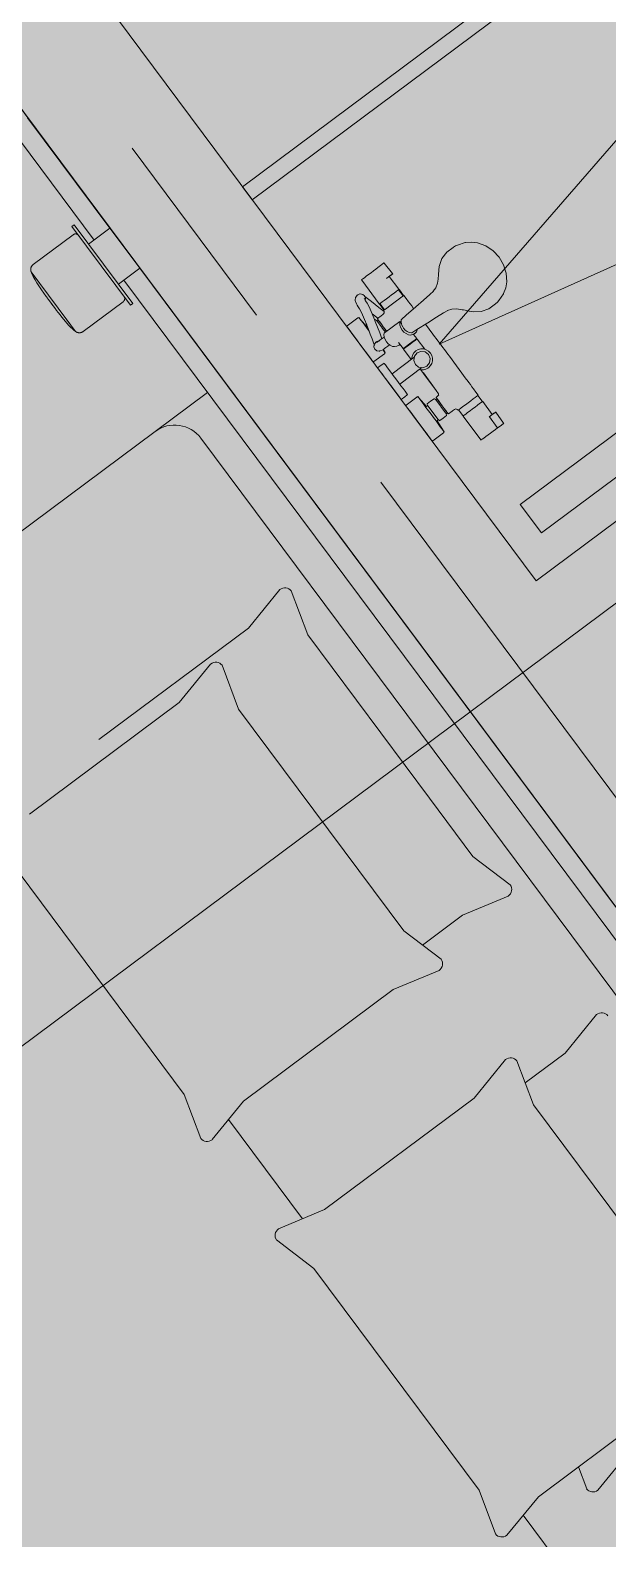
# Model space of a CAD drawing. Header units: metres. Extents: x -466 to 1322, y -1072 to 50.
# Drawn here: x 442.225 to 443.106, y -404.991 to -402.69 of the extents above; entities that cross this region are included whole.
import ezdxf

# ---------------------------------------------------------------- set-up
doc = ezdxf.new("R2010")
doc.units = ezdxf.units.M
for name, pattern in [('B1 P BAJA$0$HIDDEN', [9.525, 6.35, -3.175]), ('CENTER2', [28.575, 19.05, -3.175, 3.175, -3.175]), ('HIDDEN', [9.525, 6.35, -3.175])]:
    doc.linetypes.add(name, pattern=pattern)
for name, color, linetype, lineweight in [('A - CANCEL', 2, 'Continuous', 0), ('A - Hatch muros', 4, 'Continuous', 0), ('A - PROY', 250, 'B1 P BAJA$0$HIDDEN', 0), ('A-ACCESORIOS DE BAÑO', 6, 'Continuous', 0), ('A-EJES', 61, 'CENTER2', 0), ('A-Fixt', 122, 'Continuous', 5), ('A-MUEBLES', 5, 'Continuous', 0), ('A-MURO INT', 4, 'Continuous', 0)]:
    doc.layers.add(name, color=color, linetype=linetype, lineweight=lineweight)
doc.layers.add('Hatch Exterior', color=7, linetype='Continuous', lineweight=0, true_color=0xa99b89)
doc.layers.add('Hatch Interior', color=7, linetype='Continuous', lineweight=0, true_color=0xaf6350)

# ---------------------------------------------------------------- blocks, each defined once
blk = doc.blocks.new('COLADERA LINEAL')
at = {"layer": 'A - PROY', "linetype": 'HIDDEN'}
blk.add_lwpolyline([(-565.7399, 10.1537), (-565.7399, 9.1897), (-565.7939, 9.1897), (-565.7939, 10.1537), (-565.7399, 10.1537)], dxfattribs=at)
blk = doc.blocks.new('teleducha planta')
at = {"layer": 'A-ACCESORIOS DE BAÑO'}
for p, q in [((-567.1938, 9.7194), (-567.1942, 9.6992)), ((-567.1933, 9.72), (-567.1938, 9.72)), ((-567.1938, 9.72), (-567.1938, 9.7194)), ((-567.1921, 9.72), (-567.1933, 9.72)), ((-567.1907, 9.72), (-567.1921, 9.72)), ((-567.1894, 9.72), (-567.1907, 9.72)), ((-567.1815, 9.7199), (-567.1894, 9.72)), ((-567.182, 9.7189), (-567.1821, 9.6991)), ((-567.1819, 9.7197), (-567.182, 9.7197)), ((-567.182, 9.7197), (-567.182, 9.7194)), ((-567.182, 9.7194), (-567.182, 9.7189)), ((-567.178, 9.7197), (-567.1819, 9.7197)), ((-567.1735, 9.7197), (-567.178, 9.7197)), ((-567.1687, 9.7197), (-567.1735, 9.7197)), ((-567.164, 9.7197), (-567.1687, 9.7197)), ((-567.1596, 9.7197), (-567.164, 9.7197)), ((-567.1559, 9.7197), (-567.1596, 9.7197)), ((-567.153, 9.7197), (-567.1559, 9.7197)), ((-567.153, 9.7197), (-567.1512, 9.7197)), ((-567.1506, 9.7197), (-567.1512, 9.7197)), ((-567.1506, 9.7189), (-567.1506, 9.7197)), ((-567.1504, 9.6741), (-567.1506, 9.7189)), ((-567.1942, 9.6992), (-567.1942, 9.6987)), ((-567.1936, 9.6987), (-567.1942, 9.6987)), ((-567.1924, 9.6987), (-567.1936, 9.6987)), ((-567.1931, 9.6986), (-567.1851, 9.6986)), ((-567.191, 9.6986), (-567.1924, 9.6987)), ((-567.1897, 9.6986), (-567.191, 9.6986)), ((-567.1817, 9.6986), (-567.1897, 9.6986)), ((-567.1875, 9.6986), (-567.1878, 9.6741)), ((-567.1853, 9.6986), (-567.1851, 9.6986)), ((-567.1851, 9.6986), (-567.1837, 9.6986)), ((-567.1878, 9.6741), (-567.1878, 9.6738)), ((-567.1871, 9.6738), (-567.1878, 9.6738)), ((-567.1878, 9.6738), (-567.1868, 9.6736)), ((-567.1868, 9.6736), (-567.1877, 9.6733)), ((-567.1877, 9.6733), (-567.1877, 9.673)), ((-567.1877, 9.6621), (-567.1877, 9.673)), ((-567.1853, 9.6738), (-567.1871, 9.6738)), ((-567.1822, 9.6738), (-567.1853, 9.6738)), ((-567.1782, 9.6738), (-567.1822, 9.6738)), ((-567.1736, 9.6738), (-567.1782, 9.6738)), ((-567.1687, 9.6738), (-567.1736, 9.6738)), ((-567.1639, 9.6738), (-567.1687, 9.6738)), ((-567.1594, 9.6738), (-567.1639, 9.6738)), ((-567.1557, 9.6738), (-567.1594, 9.6738)), ((-567.1527, 9.6738), (-567.1557, 9.6738)), ((-567.151, 9.6738), (-567.1527, 9.6738)), ((-567.1514, 9.6736), (-567.1504, 9.6738)), ((-567.1505, 9.6733), (-567.1514, 9.6736)), ((-567.1504, 9.6738), (-567.151, 9.6738)), ((-567.1505, 9.673), (-567.1505, 9.6733)), ((-567.1505, 9.6622), (-567.1505, 9.673)), ((-567.1504, 9.6738), (-567.1504, 9.6741)), ((-567.1132, 9.6743), (-567.1146, 9.6559)), ((-567.1131, 9.6759), (-567.1132, 9.6743)), ((-567.1119, 9.6764), (-567.1131, 9.6759)), ((-567.1131, 9.6752), (-567.1131, 9.6759)), ((-567.1131, 9.6733), (-567.1131, 9.6752)), ((-567.1131, 9.6702), (-567.1131, 9.6733)), ((-567.1131, 9.6661), (-567.1131, 9.6702)), ((-567.1131, 9.661), (-567.1131, 9.6661)), ((-567.1113, 9.6764), (-567.1119, 9.6764)), ((-567.091, 9.6764), (-567.1113, 9.6764)), ((-567.09, 9.6764), (-567.091, 9.6764)), ((-567.09, 9.6757), (-567.09, 9.6764)), ((-567.09, 9.6764), (-567.09, 9.6753)), ((-567.09, 9.6757), (-567.09, 9.6764)), ((-567.09, 9.6739), (-567.09, 9.6757)), ((-567.09, 9.6747), (-567.09, 9.6757)), ((-567.09, 9.6753), (-567.09, 9.6747)), ((-567.09, 9.6707), (-567.09, 9.6739)), ((-567.09, 9.6737), (-567.09, 9.6727)), ((-567.09, 9.6705), (-567.09, 9.6737)), ((-567.09, 9.6727), (-567.09, 9.6424)), ((-567.09, 9.6665), (-567.09, 9.6707)), ((-567.09, 9.6697), (-567.09, 9.6705)), ((-567.09, 9.6656), (-567.09, 9.6697)), ((-567.09, 9.6665), (-567.09, 9.6614)), ((-567.09, 9.6658), (-567.09, 9.6665)), ((-567.09, 9.6424), (-567.09, 9.6658)), ((-567.09, 9.6424), (-567.09, 9.6656)), ((-567.1882, 9.6622), (-567.1882, 9.6619)), ((-567.1875, 9.6622), (-567.1882, 9.6622)), ((-567.1882, 9.6619), (-567.1882, 9.6562)), ((-567.1882, 9.6562), (-567.1882, 9.6501)), ((-567.1882, 9.6501), (-567.1882, 9.6461)), ((-567.1882, 9.6461), (-567.1882, 9.642)), ((-567.1856, 9.6622), (-567.1875, 9.6622)), ((-567.1826, 9.6622), (-567.1856, 9.6622)), ((-567.1786, 9.6622), (-567.1826, 9.6622)), ((-567.174, 9.6622), (-567.1786, 9.6622)), ((-567.1691, 9.6622), (-567.174, 9.6622)), ((-567.1639, 9.6622), (-567.1691, 9.6622)), ((-567.159, 9.6622), (-567.1639, 9.6622)), ((-567.155, 9.6622), (-567.159, 9.6622)), ((-567.152, 9.6622), (-567.155, 9.6622)), ((-567.1503, 9.6622), (-567.152, 9.6622)), ((-567.15, 9.6622), (-567.1503, 9.6622)), ((-567.1499, 9.6619), (-567.15, 9.6622)), ((-567.1494, 9.6602), (-567.1499, 9.6619)), ((-567.1481, 9.6585), (-567.1494, 9.6602)), ((-567.1462, 9.658), (-567.1481, 9.6585)), ((-567.1443, 9.658), (-567.1462, 9.658)), ((-567.1424, 9.658), (-567.1443, 9.658)), ((-567.1418, 9.6579), (-567.1424, 9.658)), ((-567.1348, 9.6579), (-567.1418, 9.6579)), ((-567.1345, 9.6579), (-567.1348, 9.6579)), ((-567.1345, 9.6579), (-567.1345, 9.6568)), ((-567.1345, 9.6557), (-567.1345, 9.6575)), ((-567.1345, 9.6544), (-567.1345, 9.6568)), ((-567.132, 9.6555), (-567.1345, 9.6554)), ((-567.1345, 9.6554), (-567.1345, 9.6544)), ((-567.1345, 9.6512), (-567.1345, 9.6544)), ((-567.1345, 9.6544), (-567.1345, 9.6516)), ((-567.1345, 9.6516), (-567.1345, 9.6474)), ((-567.1345, 9.6512), (-567.1345, 9.6472)), ((-567.1345, 9.6508), (-567.1345, 9.6512)), ((-567.1345, 9.6474), (-567.1345, 9.6424)), ((-567.1345, 9.6472), (-567.1345, 9.6425)), ((-567.1345, 9.6425), (-567.1345, 9.6381)), ((-567.1345, 9.6424), (-567.1345, 9.6374)), ((-567.1313, 9.6579), (-567.132, 9.656)), ((-567.132, 9.656), (-567.1312, 9.6579)), ((-567.132, 9.656), (-567.132, 9.6546)), ((-567.132, 9.6546), (-567.132, 9.6436)), ((-567.132, 9.6436), (-567.132, 9.6408)), ((-567.1312, 9.658), (-567.1313, 9.6579)), ((-567.1311, 9.6581), (-567.1312, 9.658)), ((-567.1311, 9.6581), (-567.1312, 9.6579)), ((-567.1308, 9.6581), (-567.1311, 9.6581)), ((-567.1244, 9.6581), (-567.1308, 9.6581)), ((-567.118, 9.6581), (-567.1244, 9.6581)), ((-567.1177, 9.6581), (-567.118, 9.6581)), ((-567.1176, 9.658), (-567.1177, 9.6581)), ((-567.1176, 9.6579), (-567.1177, 9.6581)), ((-567.1175, 9.6579), (-567.1176, 9.658)), ((-567.1176, 9.6579), (-567.1169, 9.656)), ((-567.1169, 9.656), (-567.1175, 9.6579)), ((-567.1169, 9.6546), (-567.1169, 9.656)), ((-567.1146, 9.6559), (-567.1169, 9.6559)), ((-567.1169, 9.6298), (-567.1169, 9.6546)), ((-567.1131, 9.6552), (-567.1131, 9.661)), ((-567.1131, 9.6489), (-567.1131, 9.6552)), ((-567.1131, 9.6424), (-567.1131, 9.6489)), ((-567.1131, 9.6358), (-567.1131, 9.6424)), ((-567.09, 9.6554), (-567.09, 9.6614)), ((-567.09, 9.649), (-567.09, 9.6554)), ((-567.09, 9.6424), (-567.09, 9.649)), ((-567.09, 9.6357), (-567.09, 9.6424)), ((-567.09, 9.6192), (-567.09, 9.6424)), ((-567.09, 9.6424), (-567.09, 9.612)), ((-567.09, 9.619), (-567.09, 9.6424)), ((-567.1882, 9.6315), (-567.1884, 9.5882)), ((-567.1882, 9.642), (-567.1882, 9.638)), ((-567.1882, 9.638), (-567.1882, 9.6339)), ((-567.1882, 9.6339), (-567.1882, 9.6315)), ((-567.141, 9.6179), (-567.1408, 9.6241)), ((-567.1408, 9.6241), (-567.1399, 9.6258)), ((-567.1401, 9.6257), (-567.1348, 9.6265)), ((-567.1348, 9.6265), (-567.1345, 9.6265)), ((-567.1345, 9.6381), (-567.1345, 9.6341)), ((-567.1345, 9.6374), (-567.1345, 9.6331)), ((-567.1345, 9.6298), (-567.1345, 9.6341)), ((-567.1345, 9.6331), (-567.1345, 9.6303)), ((-567.1345, 9.6303), (-567.1345, 9.6293)), ((-567.1345, 9.6298), (-567.1345, 9.6272)), ((-567.1345, 9.6293), (-567.132, 9.6292)), ((-567.1345, 9.6272), (-567.1345, 9.6265)), ((-567.1345, 9.6265), (-567.1345, 9.627)), ((-567.132, 9.6408), (-567.132, 9.6298)), ((-567.132, 9.6298), (-567.132, 9.6284)), ((-567.132, 9.6284), (-567.1313, 9.6266)), ((-567.1313, 9.6266), (-567.1312, 9.6264)), ((-567.1312, 9.6264), (-567.1311, 9.6263)), ((-567.1311, 9.6263), (-567.1308, 9.6263)), ((-567.1308, 9.6263), (-567.1244, 9.6263)), ((-567.1244, 9.6263), (-567.118, 9.6263)), ((-567.118, 9.6263), (-567.1177, 9.6263)), ((-567.1177, 9.6263), (-567.1176, 9.6264)), ((-567.1176, 9.6264), (-567.1175, 9.6266)), ((-567.1175, 9.6266), (-567.1169, 9.6284)), ((-567.1169, 9.6284), (-567.1169, 9.6298)), ((-567.1169, 9.6289), (-567.1146, 9.6289)), ((-567.1146, 9.6289), (-567.1131, 9.6104)), ((-567.1131, 9.6295), (-567.1131, 9.6358)), ((-567.1131, 9.6237), (-567.1131, 9.6295)), ((-567.1131, 9.6187), (-567.1131, 9.6237)), ((-567.09, 9.6357), (-567.09, 9.6293)), ((-567.09, 9.6234), (-567.09, 9.6293)), ((-567.09, 9.6234), (-567.09, 9.6183)), ((-567.09, 9.6185), (-567.09, 9.6192)), ((-567.1415, 9.5851), (-567.141, 9.6179)), ((-567.141, 9.5875), (-567.141, 9.6164)), ((-567.1131, 9.6145), (-567.1131, 9.6187)), ((-567.113, 9.6114), (-567.1131, 9.6145)), ((-567.1131, 9.6104), (-567.113, 9.6088)), ((-567.113, 9.6095), (-567.113, 9.6114)), ((-567.113, 9.6088), (-567.113, 9.6095)), ((-567.113, 9.6088), (-567.1119, 9.6084)), ((-567.1119, 9.6084), (-567.1113, 9.6084)), ((-567.1113, 9.6084), (-567.091, 9.6084)), ((-567.1023, 9.597), (-567.1023, 9.5962)), ((-567.1018, 9.597), (-567.1023, 9.597)), ((-567.1023, 9.5962), (-567.1023, 9.594)), ((-567.0966, 9.5973), (-567.1018, 9.597)), ((-567.09, 9.5973), (-567.0966, 9.5973)), ((-567.091, 9.6084), (-567.09, 9.6084)), ((-567.09, 9.6143), (-567.09, 9.6185)), ((-567.09, 9.6141), (-567.09, 9.6183)), ((-567.09, 9.611), (-567.09, 9.6141)), ((-567.09, 9.6091), (-567.09, 9.611)), ((-567.09, 9.6084), (-567.09, 9.6091)), ((-567.09, 9.5966), (-567.09, 9.5973)), ((-567.09, 9.5944), (-567.09, 9.5966)), ((-567.1884, 9.5882), (-567.1884, 9.584)), ((-567.1884, 9.584), (-567.1884, 9.5798)), ((-567.1884, 9.5798), (-567.1884, 9.5756)), ((-567.1884, 9.5756), (-567.1884, 9.5714)), ((-567.1661, 9.5751), (-567.1677, 9.5713)), ((-567.1636, 9.5785), (-567.1661, 9.5751)), ((-567.1626, 9.5734), (-567.1643, 9.5672)), ((-567.1626, 9.5734), (-567.1643, 9.5672)), ((-567.1602, 9.5811), (-567.1636, 9.5785)), ((-567.158, 9.578), (-567.1626, 9.5734)), ((-567.158, 9.578), (-567.1626, 9.5734)), ((-567.1563, 9.5826), (-567.1602, 9.5811)), ((-567.1518, 9.5797), (-567.158, 9.578)), ((-567.1518, 9.5797), (-567.158, 9.578)), ((-567.1578, 9.5824), (-567.157, 9.5823)), ((-567.1522, 9.5832), (-567.1563, 9.5826)), ((-567.1518, 9.5832), (-567.1522, 9.5832)), ((-567.1481, 9.5826), (-567.1522, 9.5832)), ((-567.1477, 9.5826), (-567.1518, 9.5832)), ((-567.1455, 9.578), (-567.1518, 9.5797)), ((-567.1455, 9.578), (-567.1518, 9.5797)), ((-567.1443, 9.5811), (-567.1481, 9.5826)), ((-567.1438, 9.5811), (-567.1477, 9.5826)), ((-567.141, 9.5734), (-567.1455, 9.578)), ((-567.141, 9.5734), (-567.1455, 9.578)), ((-567.1023, 9.577), (-567.1446, 9.577)), ((-567.1409, 9.5785), (-567.1443, 9.5811)), ((-567.1405, 9.5785), (-567.1438, 9.5811)), ((-567.141, 9.584), (-567.141, 9.5875)), ((-567.141, 9.5798), (-567.141, 9.584)), ((-567.141, 9.5789), (-567.141, 9.5798)), ((-567.1393, 9.5672), (-567.141, 9.5734)), ((-567.1393, 9.5672), (-567.141, 9.5734)), ((-567.1398, 9.577), (-567.1409, 9.5785)), ((-567.1399, 9.577), (-567.1408, 9.5782)), ((-567.1393, 9.577), (-567.1405, 9.5785)), ((-567.1023, 9.594), (-567.1023, 9.5905)), ((-567.1023, 9.5905), (-567.1023, 9.5857)), ((-567.1023, 9.5857), (-567.1023, 9.5801)), ((-567.1023, 9.5801), (-567.1023, 9.5738)), ((-567.1023, 9.5738), (-567.1023, 9.5672)), ((-567.09, 9.5908), (-567.09, 9.5944)), ((-567.09, 9.586), (-567.09, 9.5908)), ((-567.09, 9.5803), (-567.09, 9.586)), ((-567.09, 9.5739), (-567.09, 9.5803)), ((-567.09, 9.5672), (-567.09, 9.5739)), ((-567.3196, 9.556), (-567.3264, 9.5495)), ((-567.3119, 9.5609), (-567.3196, 9.556)), ((-567.3114, 9.5613), (-567.3119, 9.5609)), ((-567.2998, 9.565), (-567.3114, 9.5613)), ((-567.2997, 9.5651), (-567.2998, 9.565)), ((-567.2966, 9.5658), (-567.2997, 9.5651)), ((-567.2927, 9.5661), (-567.2966, 9.5658)), ((-567.2924, 9.5662), (-567.2927, 9.5661)), ((-567.28, 9.5662), (-567.2924, 9.5662)), ((-567.2683, 9.5626), (-567.28, 9.5662)), ((-567.2578, 9.5555), (-567.2683, 9.5626)), ((-567.2538, 9.5514), (-567.2579, 9.5555)), ((-567.2537, 9.5512), (-567.2578, 9.5555)), ((-567.2495, 9.5463), (-567.2538, 9.5514)), ((-567.1884, 9.5714), (-567.1884, 9.5672)), ((-567.1884, 9.5672), (-567.1884, 9.563)), ((-567.1884, 9.563), (-567.1884, 9.5588)), ((-567.1884, 9.5588), (-567.1884, 9.5546)), ((-567.1884, 9.5546), (-567.1884, 9.5504)), ((-567.1884, 9.5504), (-567.1884, 9.5462)), ((-567.1677, 9.5713), (-567.1682, 9.5672)), ((-567.1682, 9.5672), (-567.1677, 9.5631)), ((-567.1677, 9.5631), (-567.1661, 9.5592)), ((-567.1661, 9.5592), (-567.1636, 9.5558)), ((-567.1646, 9.5573), (-567.1646, 9.538)), ((-567.1643, 9.5672), (-567.1626, 9.5609)), ((-567.1643, 9.5672), (-567.1626, 9.5609)), ((-567.1636, 9.5558), (-567.1602, 9.5533)), ((-567.1626, 9.5609), (-567.158, 9.5564)), ((-567.1626, 9.5609), (-567.158, 9.5564)), ((-567.1602, 9.5533), (-567.1563, 9.5517)), ((-567.158, 9.5564), (-567.1518, 9.5547)), ((-567.158, 9.5564), (-567.1518, 9.5547)), ((-567.1563, 9.5517), (-567.1522, 9.5512)), ((-567.1522, 9.5512), (-567.1481, 9.5517)), ((-567.1518, 9.5547), (-567.1455, 9.5564)), ((-567.1518, 9.5547), (-567.1455, 9.5564)), ((-567.1481, 9.5517), (-567.1443, 9.5533)), ((-567.1455, 9.5564), (-567.141, 9.5609)), ((-567.1455, 9.5564), (-567.141, 9.5609)), ((-567.1446, 9.5573), (-567.1023, 9.5573)), ((-567.1443, 9.5533), (-567.1409, 9.5558)), ((-567.141, 9.5609), (-567.1393, 9.5672)), ((-567.141, 9.5609), (-567.1393, 9.5672)), ((-567.1409, 9.5558), (-567.1398, 9.5573)), ((-567.1408, 9.5562), (-567.1399, 9.5573)), ((-567.1387, 9.538), (-567.1387, 9.5573)), ((-567.1023, 9.5672), (-567.1023, 9.5606)), ((-567.1023, 9.5606), (-567.1023, 9.5543)), ((-567.1023, 9.5543), (-567.1023, 9.5486)), ((-567.09, 9.5605), (-567.09, 9.5672)), ((-567.09, 9.5541), (-567.09, 9.5605)), ((-567.09, 9.5484), (-567.09, 9.5541)), ((-567.3337, 9.5383), (-567.3381, 9.5256)), ((-567.3264, 9.5495), (-567.3337, 9.5383)), ((-567.248, 9.5446), (-567.2495, 9.5463)), ((-567.2464, 9.5429), (-567.248, 9.5446)), ((-567.2449, 9.5412), (-567.2464, 9.5429)), ((-567.2403, 9.5367), (-567.2449, 9.5412)), ((-567.2341, 9.5328), (-567.2403, 9.5367)), ((-567.2279, 9.5306), (-567.2341, 9.5328)), ((-567.2206, 9.5298), (-567.2283, 9.5307)), ((-567.208, 9.5288), (-567.2206, 9.5298)), ((-567.1925, 9.5275), (-567.208, 9.5288)), ((-567.1729, 9.5259), (-567.1925, 9.5275)), ((-567.1884, 9.5462), (-567.1883, 9.5272)), ((-567.1704, 9.5284), (-567.1732, 9.5267)), ((-567.1671, 9.5289), (-567.1704, 9.5284)), ((-567.1671, 9.5289), (-567.1635, 9.5285)), ((-567.1665, 9.5289), (-567.1671, 9.5289)), ((-567.1642, 9.5289), (-567.1665, 9.5289)), ((-567.1646, 9.538), (-567.1646, 9.5376)), ((-567.1642, 9.5376), (-567.1646, 9.5376)), ((-567.1646, 9.5368), (-567.1646, 9.5367)), ((-567.1642, 9.5368), (-567.1646, 9.5368)), ((-567.1646, 9.5367), (-567.1646, 9.5289)), ((-567.1643, 9.5376), (-567.1643, 9.5369)), ((-567.1643, 9.5376), (-567.1638, 9.5376)), ((-567.1643, 9.5369), (-567.1638, 9.5369)), ((-567.1642, 9.5376), (-567.1629, 9.5376)), ((-567.1629, 9.5368), (-567.1642, 9.5368)), ((-567.1626, 9.5376), (-567.1638, 9.5376)), ((-567.1626, 9.5369), (-567.1638, 9.5369)), ((-567.1635, 9.5285), (-567.1599, 9.5266)), ((-567.1608, 9.5376), (-567.1629, 9.5376)), ((-567.1608, 9.5368), (-567.1629, 9.5368)), ((-567.1626, 9.5376), (-567.1606, 9.5376)), ((-567.1606, 9.5369), (-567.1626, 9.5369)), ((-567.1608, 9.5376), (-567.1581, 9.5376)), ((-567.1581, 9.5368), (-567.1608, 9.5368)), ((-567.1579, 9.5376), (-567.1606, 9.5376)), ((-567.1606, 9.5369), (-567.1579, 9.5369)), ((-567.1581, 9.5376), (-567.155, 9.5376)), ((-567.155, 9.5368), (-567.1581, 9.5368)), ((-567.1549, 9.5376), (-567.1579, 9.5376)), ((-567.1549, 9.5369), (-567.1579, 9.5369)), ((-567.1516, 9.5376), (-567.155, 9.5376)), ((-567.1516, 9.5368), (-567.155, 9.5368)), ((-567.1549, 9.5376), (-567.1516, 9.5376)), ((-567.1549, 9.5369), (-567.1516, 9.5369)), ((-567.1516, 9.5376), (-567.1483, 9.5376)), ((-567.1484, 9.5376), (-567.1516, 9.5376)), ((-567.1484, 9.5369), (-567.1516, 9.5369)), ((-567.1483, 9.5368), (-567.1516, 9.5368)), ((-567.1454, 9.5376), (-567.1484, 9.5376)), ((-567.1484, 9.5369), (-567.1454, 9.5369)), ((-567.1483, 9.5376), (-567.1452, 9.5376)), ((-567.1452, 9.5368), (-567.1483, 9.5368)), ((-567.1454, 9.5376), (-567.1427, 9.5376)), ((-567.1427, 9.5369), (-567.1454, 9.5369)), ((-567.1424, 9.5376), (-567.1452, 9.5376)), ((-567.1424, 9.5368), (-567.1452, 9.5368)), ((-567.1407, 9.5376), (-567.1427, 9.5376)), ((-567.1427, 9.5369), (-567.1407, 9.5369)), ((-567.1424, 9.5376), (-567.1404, 9.5376)), ((-567.1404, 9.5368), (-567.1424, 9.5368)), ((-567.1407, 9.5376), (-567.1395, 9.5376)), ((-567.1407, 9.5369), (-567.1395, 9.5369)), ((-567.1391, 9.5376), (-567.1404, 9.5376)), ((-567.1391, 9.5368), (-567.1404, 9.5368)), ((-567.139, 9.5376), (-567.1395, 9.5376)), ((-567.139, 9.5369), (-567.1395, 9.5369)), ((-567.1391, 9.5376), (-567.1387, 9.5376)), ((-567.1387, 9.5368), (-567.1391, 9.5368)), ((-567.139, 9.5369), (-567.139, 9.5376)), ((-567.1387, 9.5376), (-567.1387, 9.538)), ((-567.1387, 9.5367), (-567.1387, 9.5368)), ((-567.1387, 9.5252), (-567.1387, 9.5367)), ((-567.1375, 9.5288), (-567.1387, 9.5288)), ((-567.1369, 9.5288), (-567.1375, 9.5288)), ((-567.1332, 9.5282), (-567.1369, 9.5288)), ((-567.1302, 9.5265), (-567.1332, 9.5282)), ((-567.1023, 9.5486), (-567.1023, 9.5439)), ((-567.1023, 9.5439), (-567.1023, 9.5404)), ((-567.1023, 9.5404), (-567.1023, 9.5382)), ((-567.1023, 9.5382), (-567.1023, 9.5374)), ((-567.1023, 9.5374), (-567.1018, 9.5374)), ((-567.1018, 9.5374), (-567.0966, 9.5371)), ((-567.0966, 9.5371), (-567.09, 9.537)), ((-567.09, 9.5436), (-567.09, 9.5484)), ((-567.09, 9.54), (-567.09, 9.5436)), ((-567.09, 9.5378), (-567.09, 9.54)), ((-567.09, 9.537), (-567.09, 9.5378)), ((-567.3381, 9.5256), (-567.3396, 9.5124)), ((-567.3396, 9.5124), (-567.3381, 9.4992)), ((-567.1732, 9.5267), (-567.1741, 9.526)), ((-567.1639, 9.5252), (-567.1729, 9.5259)), ((-567.1638, 9.5252), (-567.1639, 9.5252)), ((-567.1628, 9.5248), (-567.1632, 9.5251)), ((-567.1607, 9.5224), (-567.1628, 9.5248)), ((-567.1592, 9.5194), (-567.1607, 9.5224)), ((-567.1607, 9.5024), (-567.1592, 9.5053)), ((-567.1599, 9.5266), (-567.1579, 9.5245)), ((-567.1597, 9.5044), (-567.1597, 9.5012)), ((-567.1582, 9.516), (-567.1592, 9.5194)), ((-567.1592, 9.5053), (-567.1582, 9.5088)), ((-567.1584, 9.5071), (-567.1586, 9.5064)), ((-567.1579, 9.5124), (-567.1582, 9.516)), ((-567.1582, 9.5088), (-567.1579, 9.5124)), ((-567.1561, 9.5053), (-567.158, 9.5022)), ((-567.1579, 9.5245), (-567.1561, 9.5212)), ((-567.1576, 9.5094), (-567.1576, 9.5093)), ((-567.1561, 9.5212), (-567.1548, 9.5173)), ((-567.1548, 9.5093), (-567.1561, 9.5053)), ((-567.1548, 9.5173), (-567.1544, 9.5133)), ((-567.1544, 9.5133), (-567.1548, 9.5093)), ((-567.128, 9.5244), (-567.1302, 9.5265)), ((-567.1281, 9.502), (-567.1261, 9.5052)), ((-567.1261, 9.521), (-567.128, 9.5244)), ((-567.1249, 9.5172), (-567.1261, 9.521)), ((-567.1261, 9.5052), (-567.1249, 9.5091)), ((-567.1261, 9.5053), (-567.122, 9.5053)), ((-567.1221, 9.5198), (-567.1257, 9.5198)), ((-567.1244, 9.5132), (-567.1249, 9.5172)), ((-567.1249, 9.5091), (-567.1244, 9.5132)), ((-567.1218, 9.5053), (-567.1223, 9.5038)), ((-567.1186, 9.5197), (-567.1221, 9.5198)), ((-567.122, 9.5053), (-567.1186, 9.5052)), ((-567.1159, 9.5197), (-567.1186, 9.5197)), ((-567.1186, 9.5052), (-567.1158, 9.5052)), ((-567.1139, 9.5196), (-567.1159, 9.5197)), ((-567.1159, 9.5051), (-567.1157, 9.505)), ((-567.1158, 9.5052), (-567.1138, 9.5051)), ((-567.1157, 9.505), (-567.1121, 9.504)), ((-567.1128, 9.5195), (-567.1139, 9.5196)), ((-567.1138, 9.5051), (-567.1127, 9.505)), ((-567.1132, 9.5239), (-567.1135, 9.5196)), ((-567.1131, 9.5255), (-567.1132, 9.5239)), ((-567.1119, 9.5259), (-567.1131, 9.5255)), ((-567.1131, 9.5248), (-567.1131, 9.5255)), ((-567.1131, 9.5229), (-567.1131, 9.5248)), ((-567.1131, 9.5198), (-567.1131, 9.5229)), ((-567.1117, 9.5194), (-567.1128, 9.5195)), ((-567.1127, 9.505), (-567.1117, 9.5049)), ((-567.1121, 9.504), (-567.1117, 9.504)), ((-567.1113, 9.5259), (-567.1119, 9.5259)), ((-567.1081, 9.5184), (-567.1117, 9.5194)), ((-567.1117, 9.504), (-567.1113, 9.504)), ((-567.091, 9.5259), (-567.1113, 9.5259)), ((-567.1113, 9.504), (-567.1077, 9.505)), ((-567.1075, 9.5182), (-567.1081, 9.5184)), ((-567.1079, 9.5028), (-567.1066, 9.5068)), ((-567.1077, 9.505), (-567.1074, 9.5051)), ((-567.1072, 9.518), (-567.1075, 9.5182)), ((-567.1074, 9.5051), (-567.1072, 9.5053)), ((-567.1046, 9.5154), (-567.1072, 9.518)), ((-567.1072, 9.5053), (-567.1045, 9.508)), ((-567.1036, 9.5118), (-567.1046, 9.5154)), ((-567.1045, 9.508), (-567.1036, 9.5116)), ((-567.1036, 9.5116), (-567.1036, 9.5118)), ((-567.09, 9.5259), (-567.091, 9.5259)), ((-567.09, 9.5253), (-567.09, 9.5259)), ((-567.09, 9.5259), (-567.09, 9.5249)), ((-567.09, 9.5253), (-567.09, 9.5259)), ((-567.09, 9.5235), (-567.09, 9.5253)), ((-567.09, 9.5243), (-567.09, 9.5253)), ((-567.09, 9.5249), (-567.09, 9.5243)), ((-567.09, 9.5203), (-567.09, 9.5235)), ((-567.09, 9.5233), (-567.09, 9.5223)), ((-567.09, 9.5201), (-567.09, 9.5233)), ((-567.09, 9.5223), (-567.09, 9.492)), ((-567.09, 9.5161), (-567.09, 9.5203)), ((-567.09, 9.5193), (-567.09, 9.5201)), ((-567.09, 9.5152), (-567.09, 9.5193)), ((-567.09, 9.5161), (-567.09, 9.5109)), ((-567.09, 9.5153), (-567.09, 9.5161)), ((-567.09, 9.492), (-567.09, 9.5153)), ((-567.09, 9.492), (-567.09, 9.5152)), ((-567.09, 9.505), (-567.09, 9.5109)), ((-567.09, 9.4986), (-567.09, 9.505)), ((-567.3381, 9.4992), (-567.3337, 9.4864)), ((-567.3337, 9.4864), (-567.3264, 9.4752)), ((-567.248, 9.4801), (-567.2464, 9.4819)), ((-567.2464, 9.4819), (-567.2449, 9.4836)), ((-567.2449, 9.4836), (-567.2403, 9.488)), ((-567.2403, 9.488), (-567.2341, 9.492)), ((-567.2341, 9.492), (-567.2279, 9.4941)), ((-567.2283, 9.494), (-567.2206, 9.4949)), ((-567.2206, 9.4949), (-567.208, 9.496)), ((-567.208, 9.496), (-567.1925, 9.4972)), ((-567.1925, 9.4972), (-567.1729, 9.4988)), ((-567.1882, 9.4976), (-567.1882, 9.4964)), ((-567.1882, 9.4964), (-567.1882, 9.4923)), ((-567.1882, 9.4923), (-567.1882, 9.4883)), ((-567.1882, 9.4883), (-567.1882, 9.4843)), ((-567.1882, 9.4843), (-567.1882, 9.4782)), ((-567.1729, 9.4988), (-567.1632, 9.4996)), ((-567.1639, 9.4996), (-567.1638, 9.4996)), ((-567.1632, 9.4996), (-567.1628, 9.4999)), ((-567.1628, 9.4999), (-567.1607, 9.5024)), ((-567.1597, 9.5012), (-567.1597, 9.5005)), ((-567.1594, 9.5008), (-567.1597, 9.5005)), ((-567.1597, 9.5005), (-567.1592, 9.5005)), ((-567.158, 9.5022), (-567.1594, 9.5008)), ((-567.1592, 9.5005), (-567.1303, 9.5004)), ((-567.1345, 9.5003), (-567.1345, 9.5004)), ((-567.1345, 9.5004), (-567.1345, 9.4969)), ((-567.1345, 9.5003), (-567.1345, 9.4963)), ((-567.1345, 9.4969), (-567.1345, 9.4919)), ((-567.1345, 9.4963), (-567.1345, 9.4919)), ((-567.1345, 9.4919), (-567.1345, 9.4872)), ((-567.1345, 9.4919), (-567.1345, 9.4869)), ((-567.1345, 9.4872), (-567.1345, 9.4832)), ((-567.1345, 9.4869), (-567.1345, 9.4827)), ((-567.1345, 9.4832), (-567.1345, 9.4835)), ((-567.1345, 9.48), (-567.1345, 9.4832)), ((-567.1345, 9.4827), (-567.1345, 9.4799)), ((-567.132, 9.5004), (-567.132, 9.4932)), ((-567.132, 9.4932), (-567.132, 9.4904)), ((-567.132, 9.4904), (-567.132, 9.4794)), ((-567.1303, 9.5004), (-567.1298, 9.5004)), ((-567.1298, 9.5004), (-567.1295, 9.5006)), ((-567.1295, 9.5006), (-567.1281, 9.502)), ((-567.127, 9.4873), (-567.1294, 9.4783)), ((-567.1245, 9.496), (-567.127, 9.4873)), ((-567.1223, 9.5038), (-567.1245, 9.496)), ((-567.1144, 9.4802), (-567.1119, 9.4889)), ((-567.1131, 9.4791), (-567.1131, 9.4847)), ((-567.1119, 9.4889), (-567.1097, 9.4966)), ((-567.1097, 9.4966), (-567.1079, 9.5028)), ((-567.09, 9.492), (-567.09, 9.4986)), ((-567.09, 9.4853), (-567.09, 9.492)), ((-567.09, 9.4688), (-567.09, 9.492)), ((-567.09, 9.492), (-567.09, 9.4616)), ((-567.09, 9.4686), (-567.09, 9.492)), ((-567.09, 9.4853), (-567.09, 9.4789)), ((-567.3264, 9.4752), (-567.3196, 9.4687)), ((-567.3196, 9.4687), (-567.3119, 9.4638)), ((-567.3119, 9.4638), (-567.3114, 9.4634)), ((-567.3114, 9.4634), (-567.2998, 9.4597)), ((-567.2998, 9.4597), (-567.2997, 9.4597)), ((-567.2997, 9.4597), (-567.2966, 9.459)), ((-567.2966, 9.459), (-567.2927, 9.4586)), ((-567.2927, 9.4586), (-567.2924, 9.4586)), ((-567.2924, 9.4586), (-567.28, 9.4585)), ((-567.28, 9.4585), (-567.2683, 9.4621)), ((-567.2683, 9.4621), (-567.2578, 9.4692)), ((-567.2579, 9.4692), (-567.2538, 9.4733)), ((-567.2578, 9.4692), (-567.2537, 9.4735)), ((-567.2538, 9.4733), (-567.2495, 9.4784)), ((-567.2495, 9.4784), (-567.248, 9.4801)), ((-567.1882, 9.4782), (-567.1882, 9.4725)), ((-567.1882, 9.4725), (-567.1882, 9.4722)), ((-567.1882, 9.4722), (-567.1875, 9.4722)), ((-567.1868, 9.4608), (-567.1878, 9.4605)), ((-567.1878, 9.4605), (-567.1878, 9.4603)), ((-567.1878, 9.4605), (-567.1871, 9.4605)), ((-567.1878, 9.4603), (-567.1875, 9.4358)), ((-567.1877, 9.4614), (-567.1877, 9.4723)), ((-567.1877, 9.4614), (-567.1877, 9.4611)), ((-567.1877, 9.4611), (-567.1868, 9.4608)), ((-567.1875, 9.4722), (-567.1856, 9.4722)), ((-567.1871, 9.4605), (-567.1853, 9.4605)), ((-567.1868, 9.4722), (-567.1868, 9.4608)), ((-567.1856, 9.4722), (-567.1826, 9.4722)), ((-567.1853, 9.4605), (-567.1822, 9.4605)), ((-567.1826, 9.4722), (-567.1786, 9.4722)), ((-567.1822, 9.4605), (-567.1782, 9.4606)), ((-567.1786, 9.4722), (-567.174, 9.4722)), ((-567.1782, 9.4606), (-567.1736, 9.4606)), ((-567.174, 9.4722), (-567.1691, 9.4722)), ((-567.1736, 9.4606), (-567.1687, 9.4606)), ((-567.1691, 9.4722), (-567.1639, 9.4722)), ((-567.1687, 9.4606), (-567.1639, 9.4606)), ((-567.1639, 9.4722), (-567.159, 9.4722)), ((-567.1639, 9.4606), (-567.1594, 9.4606)), ((-567.1594, 9.4606), (-567.1557, 9.4606)), ((-567.159, 9.4722), (-567.155, 9.4722)), ((-567.1557, 9.4606), (-567.1527, 9.4606)), ((-567.155, 9.4722), (-567.152, 9.4722)), ((-567.1527, 9.4606), (-567.151, 9.4606)), ((-567.152, 9.4722), (-567.1503, 9.4722)), ((-567.1514, 9.4608), (-567.1514, 9.4722)), ((-567.1514, 9.4608), (-567.1505, 9.4611)), ((-567.1504, 9.4606), (-567.1514, 9.4608)), ((-567.151, 9.4606), (-567.1504, 9.4606)), ((-567.1506, 9.4155), (-567.1504, 9.4603)), ((-567.1505, 9.4614), (-567.1505, 9.4722)), ((-567.1505, 9.4611), (-567.1505, 9.4614)), ((-567.1504, 9.4603), (-567.1504, 9.4606)), ((-567.1503, 9.4722), (-567.15, 9.4722)), ((-567.15, 9.4722), (-567.1499, 9.4725)), ((-567.1499, 9.4725), (-567.1494, 9.4742)), ((-567.1494, 9.4742), (-567.1481, 9.4759)), ((-567.1494, 9.4742), (-567.1467, 9.4644)), ((-567.1481, 9.4759), (-567.1462, 9.4764)), ((-567.1467, 9.4644), (-567.1429, 9.4502)), ((-567.1462, 9.4764), (-567.1443, 9.4764)), ((-567.1443, 9.4764), (-567.1424, 9.4764)), ((-567.1424, 9.4764), (-567.1418, 9.4764)), ((-567.1418, 9.4764), (-567.1348, 9.4765)), ((-567.1345, 9.4584), (-567.1357, 9.4522)), ((-567.1327, 9.4661), (-567.1355, 9.4765)), ((-567.1348, 9.4765), (-567.1345, 9.4765)), ((-567.1345, 9.4776), (-567.1345, 9.48)), ((-567.1345, 9.4799), (-567.1345, 9.4789)), ((-567.1345, 9.4789), (-567.132, 9.4788)), ((-567.1345, 9.4769), (-567.1345, 9.4787)), ((-567.1345, 9.4776), (-567.1345, 9.4765)), ((-567.1326, 9.4661), (-567.1345, 9.4584)), ((-567.1326, 9.466), (-567.1327, 9.4661)), ((-567.1304, 9.4748), (-567.1326, 9.4661)), ((-567.132, 9.4794), (-567.132, 9.478)), ((-567.132, 9.478), (-567.1313, 9.4761)), ((-567.1313, 9.4761), (-567.1312, 9.4759)), ((-567.1312, 9.4759), (-567.1311, 9.4759)), ((-567.1311, 9.4759), (-567.1308, 9.4759)), ((-567.1308, 9.4759), (-567.1301, 9.4759)), ((-567.1294, 9.4783), (-567.1304, 9.4748)), ((-567.1212, 9.4522), (-567.12, 9.4583)), ((-567.12, 9.4583), (-567.1181, 9.4661)), ((-567.1181, 9.4661), (-567.1159, 9.4747)), ((-567.1168, 9.4712), (-567.1144, 9.4802)), ((-567.1149, 9.4784), (-567.1146, 9.4784)), ((-567.1146, 9.4784), (-567.1146, 9.4789)), ((-567.1146, 9.4784), (-567.1131, 9.46)), ((-567.1131, 9.4733), (-567.1131, 9.4791)), ((-567.1131, 9.4682), (-567.1131, 9.4733)), ((-567.1131, 9.4641), (-567.1131, 9.4682)), ((-567.113, 9.4609), (-567.1131, 9.4641)), ((-567.1131, 9.46), (-567.113, 9.4584)), ((-567.113, 9.459), (-567.113, 9.4609)), ((-567.113, 9.4584), (-567.113, 9.459)), ((-567.113, 9.4584), (-567.1119, 9.458)), ((-567.1119, 9.458), (-567.1113, 9.458)), ((-567.1113, 9.458), (-567.091, 9.458)), ((-567.091, 9.458), (-567.09, 9.458)), ((-567.09, 9.4789), (-567.09, 9.4793)), ((-567.09, 9.473), (-567.09, 9.4789)), ((-567.09, 9.473), (-567.09, 9.4679)), ((-567.09, 9.4681), (-567.09, 9.4688)), ((-567.09, 9.4679), (-567.09, 9.4686)), ((-567.09, 9.4638), (-567.09, 9.4681)), ((-567.09, 9.4636), (-567.09, 9.4679)), ((-567.09, 9.4647), (-567.09, 9.4638)), ((-567.09, 9.4616), (-567.09, 9.4647)), ((-567.09, 9.4606), (-567.09, 9.4636)), ((-567.09, 9.4586), (-567.09, 9.4606)), ((-567.09, 9.458), (-567.09, 9.4586)), ((-567.1942, 9.4357), (-567.1942, 9.4352)), ((-567.1942, 9.4357), (-567.1936, 9.4357)), ((-567.1942, 9.4352), (-567.1938, 9.4149)), ((-567.1936, 9.4357), (-567.1924, 9.4357)), ((-567.1854, 9.4358), (-567.1931, 9.4357)), ((-567.1924, 9.4357), (-567.191, 9.4357)), ((-567.191, 9.4357), (-567.1897, 9.4357)), ((-567.1897, 9.4357), (-567.1821, 9.4358)), ((-567.1429, 9.4502), (-567.1403, 9.4407)), ((-567.1403, 9.4407), (-567.1393, 9.4371)), ((-567.1389, 9.4407), (-567.1398, 9.4371)), ((-567.1398, 9.4371), (-567.1388, 9.4335)), ((-567.1362, 9.4434), (-567.1389, 9.4407)), ((-567.1365, 9.4417), (-567.1371, 9.4409)), ((-567.1366, 9.4415), (-567.137, 9.4395)), ((-567.1363, 9.4443), (-567.1366, 9.4415)), ((-567.1362, 9.4481), (-567.1363, 9.4443)), ((-567.1357, 9.4522), (-567.1362, 9.4481)), ((-567.1239, 9.4346), (-567.1234, 9.4359)), ((-567.1234, 9.4359), (-567.1225, 9.4396)), ((-567.1225, 9.4396), (-567.1221, 9.4416)), ((-567.1221, 9.4416), (-567.1218, 9.4445)), ((-567.1218, 9.4445), (-567.1217, 9.4482)), ((-567.1217, 9.4482), (-567.1212, 9.4522)), ((-567.1938, 9.4149), (-567.1938, 9.4144)), ((-567.1938, 9.4144), (-567.1933, 9.4144)), ((-567.1933, 9.4144), (-567.1921, 9.4144)), ((-567.1921, 9.4144), (-567.1907, 9.4144)), ((-567.1907, 9.4144), (-567.1894, 9.4144)), ((-567.1894, 9.4144), (-567.1815, 9.4145)), ((-567.182, 9.4147), (-567.1819, 9.4147)), ((-567.1819, 9.4147), (-567.178, 9.4147)), ((-567.178, 9.4147), (-567.1735, 9.4147)), ((-567.1735, 9.4147), (-567.1687, 9.4147)), ((-567.1687, 9.4147), (-567.164, 9.4147)), ((-567.164, 9.4147), (-567.1596, 9.4147)), ((-567.1596, 9.4147), (-567.1559, 9.4147)), ((-567.1559, 9.4147), (-567.153, 9.4147)), ((-567.1512, 9.4147), (-567.153, 9.4147)), ((-567.1512, 9.4147), (-567.1506, 9.4147)), ((-567.1506, 9.4147), (-567.1506, 9.4155)), ((-567.1388, 9.4335), (-567.1362, 9.4309)), ((-567.1362, 9.4309), (-567.1361, 9.4308)), ((-567.1361, 9.4308), (-567.1358, 9.4306)), ((-567.1358, 9.4306), (-567.1322, 9.4297)), ((-567.1322, 9.4297), (-567.1317, 9.4296)), ((-567.1317, 9.4296), (-567.1312, 9.4297)), ((-567.1312, 9.4297), (-567.1276, 9.4307)), ((-567.1276, 9.4307), (-567.1271, 9.4311)), ((-567.1271, 9.4311), (-567.1245, 9.4337)), ((-567.1245, 9.4337), (-567.1239, 9.4346))]:
    blk.add_line(p, q, dxfattribs=at)

msp = doc.modelspace()

# ---------------------------------------------------------------- hatches: boundary and pattern name
at = {"layer": 'A - Hatch muros', "transparency": 33554687}
h = msp.add_hatch(color=256, dxfattribs=at)
h.dxf.hatch_style = 1
h.paths.add_polyline_path([(450.8226, -397.9464), (443.1164, -403.6904), (445.6862, -407.138), (445.5258, -407.2575), (444.2111, -405.4936), (443.8102, -405.7924), (443.6906, -405.6321), (444.0915, -405.3333), (442.1194, -402.6874), (439.5537, -404.5998), (439.4342, -404.4394), (441.9999, -402.527), (440.9241, -401.0838), (438.5188, -402.8767), (439.1164, -403.6785), (438.9561, -403.798), (438.2389, -402.8359), (440.8046, -400.9235), (440.6253, -400.6829), (440.7857, -400.5634), (441.1443, -401.0445), (442.7478, -399.8492), (442.8674, -400.0096), (441.2638, -401.2048), (442.9969, -403.53), (444.4401, -402.4543), (443.1851, -400.7706), (443.3454, -400.651), (444.6004, -402.3348), (448.8499, -399.1674), (448.6108, -398.8467), (448.7712, -398.7271), (449.0102, -399.0479), (450.7461, -397.754)])
at = {"layer": 'Hatch Exterior', "transparency": 33554687}
h = msp.add_hatch(color=256, dxfattribs=at)
h.dxf.hatch_style = 1
h.paths.add_polyline_path([(452.1567, -422.7641), (445.6431, -407.1701), (426.4435, -421.4809), (425.1287, -419.717), (443.8484, -405.7639), (442.6531, -404.1604), (449.1895, -399.2884), (446.0818, -395.1191), (448.887, -393.0283), (459.5469, -419.8695)])
at = {"layer": 'Hatch Interior', "transparency": 33554687}
h = msp.add_hatch(color=256, dxfattribs=at)
h.dxf.hatch_style = 1
edge = h.paths.add_edge_path()
edge.add_line((417.7382, -422.6064), (419.3856, -424.8173))
edge.add_arc((419.7198, -425.4323), 0.7, 36.6996, 118.5178, ccw=False)
edge.add_line((420.2811, -425.014), (421.6441, -423.998))
edge.add_line((421.6441, -423.998), (425.1105, -425.6739))
edge.add_line((425.1105, -425.6739), (423.8168, -428.3498))
edge.add_line((423.8168, -428.3498), (449.7456, -440.8852))
edge.add_line((449.7456, -440.8852), (452.2266, -435.7535))
edge.add_line((452.2266, -435.7535), (452.8795, -434.403))
edge.add_line((452.8795, -434.403), (426.2776, -421.5422))
edge.add_line((426.2776, -421.5422), (424.9683, -419.8365))
edge.add_line((424.9683, -419.8365), (443.8484, -405.7639))
edge.add_line((443.8484, -405.7639), (442.6531, -404.1604))
edge.add_line((442.6531, -404.1604), (449.1895, -399.2884))
edge.add_line((449.1895, -399.2884), (446.0819, -395.1192))
edge.add_line((446.0819, -395.1192), (408.2908, -423.2873))
edge.add_line((408.2908, -423.2873), (413.4672, -425.7899))
edge.add_line((413.4672, -425.7899), (417.7382, -422.6064))

# ---------------------------------------------------------------- linework, layer by layer
at = {"layer": 'A - CANCEL'}
msp.add_lwpolyline([(442.5636, -402.9487), (442.5487, -402.9287), (443.3914, -402.3005), (443.4063, -402.3206)], close=True, dxfattribs=at)
at = {"layer": 'A - PROY', "linetype": 'HIDDEN'}
for q in [(443.9919, -401.8529), (444.4401, -402.4543)]:
    msp.add_line((442.8486, -403.1687), q, dxfattribs=at)
at = {"layer": 'A-EJES', "ltscale": 0.1}
for p, q in [((445.606, -407.1978), (437.626, -396.4916)), ((445.5676, -401.7386), (409.6606, -428.5024))]:
    msp.add_line(p, q, dxfattribs=at)
at = {"layer": 'A-MUEBLES'}
for p, q in [((442.3465, -402.9921), (442.143, -402.7191)), ((442.1188, -402.7372), (442.3223, -403.0102)), ((442.3465, -402.9921), (442.2208, -402.8235)), ((442.2918, -402.9868), (442.2883, -402.9894)), ((442.2918, -402.9868), (442.3815, -403.107)), ((442.2933, -402.9888), (442.2918, -402.9868)), ((442.2904, -403.0019), (442.2293, -403.0474)), ((442.2883, -402.9894), (442.2899, -402.9914)), ((442.378, -403.1096), (442.2883, -402.9894)), ((442.3465, -402.9921), (442.3139, -403.0164)), ((442.3465, -402.9921), (442.392, -403.0531)), ((442.3593, -403.0774), (442.392, -403.0531)), ((443.1173, -404.0262), (442.392, -403.0531)), ((443.8415, -404.9978), (442.392, -403.0531)), ((442.2262, -403.0586), (442.2939, -403.1494)), ((442.2389, -403.0757), (442.2262, -403.0586)), ((442.3677, -403.0711), (443.8173, -405.0159)), ((442.3054, -403.1497), (442.3666, -403.1041)), ((442.3765, -403.1076), (442.378, -403.1096)), ((442.378, -403.1096), (442.3815, -403.107)), ((442.3815, -403.107), (442.3799, -403.105)), ((442.2939, -403.1494), (442.2811, -403.1323)), ((442.4954, -403.2425), (442.4152, -403.3022)), ((442.4152, -403.3022), (441.0522, -404.3182)), ((443.6207, -404.8358), (442.4852, -403.3124)), ((442.5577, -403.6021), (442.6057, -403.5433)), ((442.623, -403.5452), (442.6482, -403.6121)), ((442.3295, -403.7721), (442.5577, -403.6021)), ((442.6482, -403.6121), (442.834, -403.8614)), ((442.4521, -403.7155), (442.5001, -403.6568)), ((442.5174, -403.6587), (442.5427, -403.7256)), ((442.2239, -403.8856), (442.4521, -403.7155)), ((442.5427, -403.7256), (442.7948, -404.0638)), ((442.834, -403.8614), (442.9003, -403.9503)), ((442.9003, -403.9503), (442.9572, -403.9937)), ((442.4598, -404.3135), (442.2077, -403.9753)), ((442.9541, -404.0108), (442.8841, -404.04)), ((442.8841, -404.04), (442.8232, -404.0854)), ((442.7948, -404.0638), (442.8517, -404.1071)), ((442.8486, -404.1242), (442.7785, -404.1535)), ((442.7785, -404.1535), (442.5504, -404.3235)), ((443.0888, -404.1915), (443.0408, -404.2502)), ((443.0408, -404.2502), (442.9798, -404.2956)), ((442.9499, -404.2602), (442.9019, -404.3189)), ((442.9925, -404.329), (442.9672, -404.2621)), ((442.4851, -404.3804), (442.4598, -404.3135)), ((442.9019, -404.3189), (442.6737, -404.489)), ((442.5504, -404.3235), (442.5024, -404.3823)), ((443.2445, -404.6672), (442.9925, -404.329)), ((442.64, -404.5031), (442.5272, -404.3518)), ((442.6737, -404.489), (442.6037, -404.5182)), ((442.6006, -404.5353), (442.6575, -404.5787)), ((442.6575, -404.5787), (442.9096, -404.9169)), ((443.0001, -404.927), (443.2283, -404.7569)), ((443.091, -404.917), (443.139, -404.8582)), ((443.0611, -404.8815), (443.0738, -404.9151)), ((442.9096, -404.9169), (442.9349, -404.9838)), ((442.9521, -404.9857), (443.0001, -404.927)), ((442.977, -404.9553), (443.1497, -405.1869))]:
    msp.add_line(p, q, dxfattribs=at)
at = {"layer": 'A-MUEBLES', "flags": 128}
for points in [[(442.2904, -403.0019), (442.2906, -403.0017), (442.2908, -403.0016), (442.291, -403.0015), (442.2912, -403.0014), (442.2914, -403.0013), (442.2916, -403.0012), (442.2918, -403.0011), (442.2921, -403.001), (442.2923, -403.0009), (442.2925, -403.0009), (442.2927, -403.0008), (442.293, -403.0008), (442.2932, -403.0008), (442.2934, -403.0007), (442.2937, -403.0007), (442.2939, -403.0007), (442.2941, -403.0007), (442.2944, -403.0007), (442.2946, -403.0008), (442.2948, -403.0008), (442.2951, -403.0008), (442.2953, -403.0009), (442.2955, -403.0009), (442.2958, -403.001), (442.296, -403.0011), (442.2962, -403.0012), (442.2964, -403.0013), (442.2966, -403.0014), (442.2968, -403.0015), (442.297, -403.0016), (442.2972, -403.0017), (442.2974, -403.0019), (442.2976, -403.002), (442.2978, -403.0022), (442.298, -403.0023), (442.2981, -403.0025), (442.2983, -403.0027), (442.2984, -403.0028), (442.2986, -403.003)], [(442.3016, -403.0071), (442.3011, -403.0064), (442.3006, -403.0058), (442.3002, -403.0052), (442.2998, -403.0047), (442.2995, -403.0042), (442.2992, -403.0038), (442.299, -403.0035), (442.2988, -403.0033), (442.2987, -403.0032), (442.2986, -403.0031)], [(442.2986, -403.0031), (442.2987, -403.0032), (442.2989, -403.0034), (442.2991, -403.0037), (442.2993, -403.004)], [(442.2262, -403.0586), (442.226, -403.0582), (442.2259, -403.0579), (442.2258, -403.0575), (442.2257, -403.0571), (442.2256, -403.0568), (442.2256, -403.0564), (442.2255, -403.056), (442.2255, -403.0556), (442.2255, -403.0553), (442.2255, -403.0549), (442.2255, -403.0545), (442.2255, -403.0541), (442.2255, -403.0538), (442.2256, -403.0534), (442.2257, -403.053), (442.2258, -403.0527), (442.2259, -403.0523), (442.226, -403.0519), (442.2261, -403.0516), (442.2263, -403.0512), (442.2264, -403.0509), (442.2266, -403.0505), (442.2268, -403.0502), (442.227, -403.0499), (442.2272, -403.0496), (442.2274, -403.0493), (442.2276, -403.049), (442.2279, -403.0487), (442.2281, -403.0484), (442.2284, -403.0482), (442.2287, -403.0479), (442.229, -403.0477), (442.2293, -403.0474)], [(442.2321, -403.0708), (442.2306, -403.0681), (442.2292, -403.0655), (442.2279, -403.0627), (442.2267, -403.06), (442.2262, -403.0586)], [(442.2491, -403.096), (442.2418, -403.0859), (442.235, -403.0754), (442.2321, -403.0708)], [(442.2491, -403.096), (442.2491, -403.096), (442.2491, -403.0961), (442.2491, -403.0961), (442.2492, -403.0962), (442.2492, -403.0962), (442.2493, -403.0963), (442.2494, -403.0964), (442.2495, -403.0966), (442.2496, -403.0967), (442.2497, -403.0969), (442.2498, -403.097), (442.25, -403.0972), (442.2501, -403.0974), (442.2503, -403.0976), (442.2504, -403.0978), (442.2506, -403.0981), (442.2508, -403.0983), (442.251, -403.0986), (442.2512, -403.0989), (442.2514, -403.0992), (442.2517, -403.0995), (442.2519, -403.0998), (442.2521, -403.1001), (442.2524, -403.1005), (442.2526, -403.1008), (442.2529, -403.1012), (442.2532, -403.1015), (442.2534, -403.1019), (442.2537, -403.1023), (442.254, -403.1026), (442.2543, -403.103), (442.2546, -403.1034), (442.2549, -403.1038), (442.2552, -403.1042), (442.2555, -403.1046), (442.2558, -403.1051), (442.2561, -403.1055), (442.2564, -403.1059), (442.2567, -403.1063), (442.257, -403.1067), (442.2573, -403.1071), (442.2577, -403.1075), (442.258, -403.1079), (442.2583, -403.1084), (442.2586, -403.1088), (442.2589, -403.1092), (442.2592, -403.1096), (442.2595, -403.11), (442.2597, -403.1103), (442.26, -403.1107), (442.2603, -403.1111), (442.2606, -403.1115), (442.2608, -403.1118), (442.2611, -403.1122), (442.2614, -403.1125), (442.2616, -403.1128), (442.2618, -403.1132), (442.2621, -403.1135), (442.2623, -403.1138), (442.2625, -403.114), (442.2627, -403.1143), (442.2629, -403.1146), (442.2631, -403.1148), (442.2633, -403.1151), (442.2634, -403.1153), (442.2636, -403.1155), (442.2637, -403.1157), (442.2639, -403.1159), (442.264, -403.116), (442.2641, -403.1162), (442.2642, -403.1163), (442.2643, -403.1164), (442.2643, -403.1165), (442.2644, -403.1166), (442.2645, -403.1167), (442.2645, -403.1167), (442.2645, -403.1168), (442.2645, -403.1168)], [(442.2645, -403.1168), (442.2645, -403.1168), (442.2645, -403.1167), (442.2645, -403.1167), (442.2644, -403.1166), (442.2644, -403.1166), (442.2643, -403.1165), (442.2642, -403.1164), (442.2641, -403.1162), (442.264, -403.1161), (442.2639, -403.116), (442.2638, -403.1158), (442.2637, -403.1156), (442.2635, -403.1154), (442.2634, -403.1152), (442.2632, -403.115), (442.263, -403.1147), (442.2628, -403.1145), (442.2626, -403.1142), (442.2624, -403.1139), (442.2622, -403.1136), (442.262, -403.1133), (442.2617, -403.113), (442.2615, -403.1127), (442.2612, -403.1123), (442.261, -403.112), (442.2607, -403.1117), (442.2605, -403.1113), (442.2602, -403.1109), (442.2599, -403.1105), (442.2596, -403.1102), (442.2593, -403.1098), (442.259, -403.1094), (442.2587, -403.109), (442.2584, -403.1086), (442.2581, -403.1082), (442.2578, -403.1078), (442.2575, -403.1073), (442.2572, -403.1069), (442.2569, -403.1065), (442.2566, -403.1061), (442.2563, -403.1057), (442.256, -403.1053), (442.2557, -403.1049), (442.2554, -403.1045), (442.2551, -403.104), (442.2548, -403.1036), (442.2545, -403.1033), (442.2542, -403.1029), (442.2539, -403.1025), (442.2536, -403.1021), (442.2533, -403.1017), (442.253, -403.1014), (442.2528, -403.101), (442.2525, -403.1006), (442.2523, -403.1003), (442.252, -403.1), (442.2518, -403.0997), (442.2515, -403.0993), (442.2513, -403.099), (442.2511, -403.0988), (442.2509, -403.0985), (442.2507, -403.0982), (442.2505, -403.098), (442.2504, -403.0977), (442.2502, -403.0975), (442.25, -403.0973), (442.2499, -403.0971), (442.2498, -403.0969), (442.2496, -403.0968), (442.2495, -403.0966), (442.2494, -403.0965), (442.2493, -403.0964), (442.2493, -403.0963), (442.2492, -403.0962), (442.2492, -403.0961), (442.2491, -403.0961), (442.2491, -403.0961), (442.2491, -403.096)], [(442.3677, -403.0958), (442.3677, -403.0957), (442.3675, -403.0955), (442.3673, -403.0953), (442.3671, -403.0949), (442.3668, -403.0945), (442.3664, -403.0941), (442.366, -403.0935), (442.3656, -403.0929), (442.365, -403.0922), (442.3645, -403.0914)], [(442.3679, -403.0961), (442.368, -403.0962), (442.3682, -403.0965), (442.3683, -403.0967), (442.3684, -403.0969), (442.3685, -403.0971), (442.3686, -403.0973), (442.3686, -403.0975), (442.3687, -403.0977), (442.3688, -403.098), (442.3688, -403.0982), (442.3689, -403.0984), (442.3689, -403.0987), (442.3689, -403.0989), (442.3689, -403.0991), (442.3689, -403.0994), (442.3689, -403.0996), (442.3689, -403.0998), (442.3689, -403.1001), (442.3689, -403.1003), (442.3688, -403.1005), (442.3688, -403.1008), (442.3687, -403.101), (442.3686, -403.1012), (442.3686, -403.1014), (442.3685, -403.1017), (442.3684, -403.1019), (442.3683, -403.1021), (442.3682, -403.1023), (442.368, -403.1025), (442.3679, -403.1027), (442.3678, -403.1029), (442.3676, -403.1031), (442.3675, -403.1032), (442.3673, -403.1034), (442.3672, -403.1036), (442.367, -403.1037), (442.3668, -403.1039), (442.3666, -403.104), (442.3666, -403.1041)], [(442.3672, -403.0951), (442.3674, -403.0954), (442.3676, -403.0956), (442.3677, -403.0958), (442.3678, -403.0958)], [(442.2839, -403.1403), (442.2757, -403.1309), (442.2678, -403.1211), (442.2645, -403.1168)], [(442.2939, -403.1494), (442.2915, -403.1476), (442.2892, -403.1456), (442.287, -403.1435), (442.2849, -403.1414), (442.2839, -403.1403)], [(442.3054, -403.1497), (442.3051, -403.1499), (442.3048, -403.1501), (442.3045, -403.1503), (442.3042, -403.1505), (442.3038, -403.1506), (442.3035, -403.1508), (442.3031, -403.1509), (442.3028, -403.151), (442.3024, -403.1512), (442.302, -403.1513), (442.3017, -403.1513), (442.3013, -403.1514), (442.3009, -403.1515), (442.3006, -403.1515), (442.3002, -403.1515), (442.2998, -403.1515), (442.2994, -403.1515), (442.299, -403.1515), (442.2987, -403.1515), (442.2983, -403.1514), (442.2979, -403.1513), (442.2976, -403.1513), (442.2972, -403.1512), (442.2968, -403.151), (442.2965, -403.1509), (442.2961, -403.1508), (442.2958, -403.1506), (442.2954, -403.1505), (442.2951, -403.1503), (442.2948, -403.1501), (442.2945, -403.1499), (442.2942, -403.1497), (442.2939, -403.1494)]]:
    msp.add_lwpolyline(points, dxfattribs=at)
at = {"layer": 'A-MUEBLES'}
msp.add_arc((442.4451, -403.3423), 0.05, 36.6996, 126.6996, dxfattribs=at)
for centre, start_param, end_param in [((442.6128, -403.5528), 0, 1.570796), ((442.5072, -403.6663), 0, 1.570796), ((442.947, -404.0013), 4.712389, 6.283185), ((442.8415, -404.1147), 4.712389, 6.283185), ((443.0959, -404.201), 0, 1.570796), ((442.957, -404.2697), 0, 1.570796), ((442.4953, -404.3728), 3.141593, 4.712389), ((442.6108, -404.5278), 1.570796, 3.141593), ((443.0839, -404.9075), 3.141593, 4.712389), ((442.945, -404.9762), 3.141593, 4.712389)]:
    msp.add_ellipse(centre, major_axis=(0.0102, 0.0076), ratio=0.934205, start_param=start_param, end_param=end_param, dxfattribs=at)
at = {"layer": 'A-MURO INT'}
msp.add_lwpolyline([(444.0915, -405.3333), (442.1194, -402.6874), (439.5537, -404.5998), (439.4342, -404.4394), (441.9999, -402.527), (440.9241, -401.0838), (438.5188, -402.8767), (439.1164, -403.6785), (438.9561, -403.798), (438.2389, -402.8359), (440.8046, -400.9235), (440.6253, -400.6829), (440.7857, -400.5634), (441.1443, -401.0445), (442.7478, -399.8492), (442.8674, -400.0096), (441.2638, -401.2048), (442.9969, -403.53), (444.4401, -402.4543), (443.1851, -400.7706), (443.3454, -400.651), (444.6004, -402.3348), (448.8499, -399.1674)], dxfattribs=at)

# ---------------------------------------------------------------- block references
at = {"layer": 'A-ACCESORIOS DE BAÑO', "xscale": -1, "rotation": 306.6996181073313}
msp.add_blockref('COLADERA LINEAL', (97.5069, 44.6933), dxfattribs=at)
at = {"layer": 'A-Fixt', "rotation": 216.6996181141169}
msp.add_blockref('teleducha planta', (-17.6259, -734.4627), dxfattribs=at)

doc.saveas('drawing.dxf')
